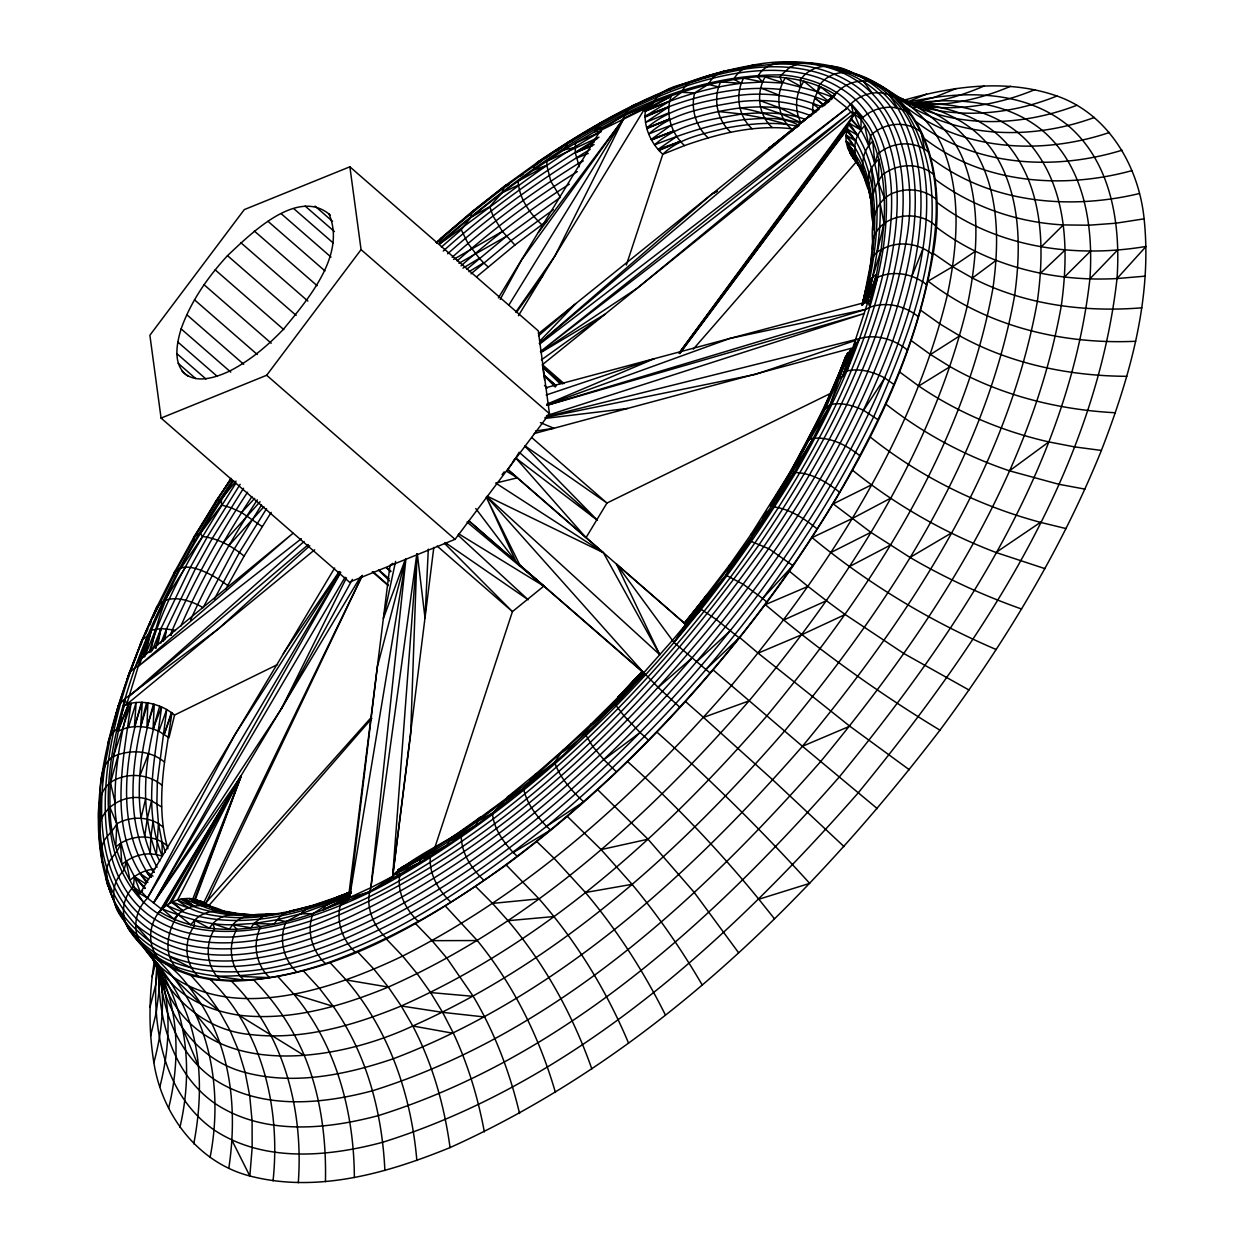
<?xml version="1.0" encoding="UTF-8"?>
<svg xmlns="http://www.w3.org/2000/svg" width="1245" height="1245" viewBox="0 0 1245 1245"><rect width="100%" height="100%" fill="white"/><g stroke="black" fill="none" stroke-linecap="round" stroke-linejoin="round"><path stroke-width="1.5" d="M794.388 129.138C757.1 123.94 719.517 133.231 684.501 145.587C671.257 133.526 664.97 113.357 671.133 96.239L645.595 109.031C642.949 125.714 650.512 143.082 662.791 154.271L626.375 265.029M911.06 115.007C896.68 102.526 873.632 105.996 861.058 119.364L861.011 130.102C891.062 182.704 880.246 246.51 866.94 302.457L866.224 303.095L872.48 277.635L881.102 249.871L883.997 223.073C886.051 187.373 881.693 149.509 861.058 119.364C846.195 90.356 812.705 77.486 781.471 74.902C649.516 73.922 536.33 162.115 439.703 242.479L439.905 243.74C493.378 206.016 543.505 163.219 601.179 131.503L602.098 127.644C649.625 100.752 702.849 81.096 757.676 76.739C784.397 75.883 812.051 79.913 835.021 94.433C845.355 81.921 864.653 76.567 879.017 85.298C926.638 113.949 939.633 174.02 935.571 225.796C927.618 321.21 886.456 410.134 839.597 492.273C778.779 595.328 702.771 689.123 616.384 771.822C531.288 851.207 436.201 924.195 325.536 963.614C268.251 982.694 195.169 993.775 146.381 949.406C57.426 855.953 110.976 709.743 156.045 608.649C165.958 591.997 189.536 599.654 203.122 607.684L234.34 548.827L261.559 504.941M159.951 971.769C165.165 1002.038 161.881 1033.085 153.866 1062.576C161.85 1114.399 197.722 1162.581 249.84 1175.996C317.288 1193.473 387.46 1173.117 450.052 1147.579C648.52 1058.063 808.892 901.006 939.959 730.161C1004.217 643.54 1060.833 550.586 1101.389 450.441C1129.775 377.079 1152.481 298.271 1144.108 218.84C1138.864 166.503 1108.532 113.98 1056.927 96.005C1006.956 78.575 952.316 85.967 902.641 100.627M544.547 379.787L542.4 364.707L855.439 112.206C874.924 125.387 879.281 151.968 884.37 173.46C887.841 198.437 886.673 223.726 883.203 248.626C870.208 328.384 835.8 402.851 795.82 472.415C697.776 635.059 564.234 779.868 399.489 876.231C318.284 924.226 155.438 981.184 114.991 853.665C98.573 791.618 114.789 726.66 135.098 667.553C159.484 601.382 193.255 538.929 232.457 480.414M871.064 195.434L863.439 173.491L871.064 195.434C862.614 178.689 856.902 155.734 872.745 141.307L874.846 163.375C865.244 174.627 867.812 190.143 872.06 202.997M772.211 127.519C758.267 115.054 755.824 92.721 765.193 76.848C787.26 85.298 810.9 87.913 832.734 97.375L835.021 94.433L831.38 99.631M167.857 848.779C159.671 820.704 160.761 790.886 164.527 762.158C149.991 749.646 127.97 749.039 111.505 757.505C93.873 773.161 103.195 802.34 99.833 822.945C98.23 835.877 100.643 849.355 102.37 862.24L99.086 829.186M99.149 825.419C97.67 808.861 97.841 787.54 115.583 779.541C130.507 772.585 149.384 774.623 162.068 785.284M99.024 832.936L100.114 837.854L100.207 832.174M161.492 961.342C152.295 951.631 137.199 945.577 136.141 930.42C134.771 920.569 137.713 910.468 143.595 902.516C124.282 874.581 109.716 842.756 110.136 807.88C108.206 770.826 118.228 734.799 124.811 698.881L218.342 628.865L314.674 549.792M159.765 861.151L156.403 854.537L158.457 823.614L156.886 803.507L157.337 781.813L166.706 709.51C154.038 702.585 138.086 699.581 124.438 705.433L116.921 728.932C111.334 733.025 107.335 739.826 108.113 746.922M154.816 869.119C145.463 869.648 136.608 874.068 129.853 880.448C126.134 854.179 114.213 829.59 115.1 802.527C114.478 769.114 120.749 736.091 128.78 703.798L118.804 727.671L116.921 728.932M153.493 704.141C138.179 756.462 129.838 817.296 157.057 867.22M439.905 243.74L470.921 217.346L502.093 192.788L533.233 170.238L534.634 165.46L538.774 161.445C603.249 117.59 673.887 79.011 751.482 65.425C806.589 54.017 875.733 67.961 900.586 124.282C929.906 193.395 909.955 271.177 886.969 339.076C848.779 442.551 789.097 536.813 720.964 623.045C648.178 713.478 564.452 795.679 469.178 862.303C398.182 909.939 319.607 954.339 232.613 960.86C204.398 961.918 175.312 957.358 151.05 942.185C132.67 921.798 113.062 901.209 105.981 873.834C103.024 861.742 97.624 847.845 106.712 836.998C110.354 832.78 114.198 828.859 116.765 823.832C129.387 816.596 145.805 816.191 158.457 823.614L162.021 842.056L162.223 856.14L156.403 854.537C138.46 806.962 145.074 753.707 159.733 706.195M162.223 856.14C142.381 808.176 155.469 756.166 161.57 706.942L153.057 728.947C141.665 725.446 128.733 725.524 118.104 731.36L128.78 703.798M228.815 1168.183C237.235 1112.657 231.772 1052.943 201.503 1004.45C189.52 987.55 178.128 968.314 158.068 960.128C143.969 949.873 132.406 936.458 124.484 920.911M298.286 1182.75C303.609 1110.384 284.187 1033.334 231.445 981.184L210.452 979.628L191.154 975.582L173.662 969.061M439.703 242.479L440.528 238.558L472.369 211.432L504.396 186.205L538.774 161.445L541.668 160.698M932.474 254.431C918.468 242.713 896.867 240.332 881.102 249.871L875.717 278.304L870.084 300.543L869.913 307.266L865.757 309.398L547.069 405.216M231.445 981.184C333.738 978.57 425.074 922.327 506.217 864.995C615.917 783.494 710.786 682.82 789.423 571.253C855.144 475.03 913.721 369.547 933.236 253.295C944.893 188.882 932.801 102.401 862.583 77.097L867.329 80.209M193.738 1143.844C201.488 1103.864 202.297 1061.829 189.785 1022.736C179.155 988.872 156.761 960.798 132.95 935.182C152.046 954.028 162.939 980.126 185.692 995.377C201.643 1006.038 219.96 1012.263 238.838 1015.173C290.194 1021.351 341.255 1006.396 388.3 987.067C530.292 923.992 648.194 817.202 749.054 700.904C845.386 585.057 931.416 454.409 967.194 306.27C977.014 259.038 981.574 208.242 964.144 162.177C952.005 129.371 923.416 106.525 891.529 94.2M150.645 953.966C167.188 995.86 203.604 1030.16 249.794 1034.455C301.819 1040.711 353.564 1025.569 401.232 1005.976C545.092 942.06 664.565 833.854 766.749 716.031C869.741 591.266 963.941 449.461 993.043 287.564C999.284 242.417 999.221 193.473 976.127 152.746C959.272 121.496 925.751 107.599 894.315 95.974M914.25 104.051C956.876 101.545 1003.314 112.439 1031.84 146.35C1067.774 190.687 1068.832 251.926 1061.285 305.881C1030.331 478.064 930.155 628.865 820.626 761.567C698.04 900.898 553.107 1034.128 372.582 1090.745C320.759 1104.548 260.407 1110.104 213.549 1078.901C178.284 1054.313 162.239 1010.987 159.578 969.45C166.099 1016.325 198.064 1060.398 245.187 1072.49C294.474 1085.593 346.266 1074.715 393.482 1058.686C556.39 996.731 689.356 875.826 802.434 746.284C909.348 616.757 1007.127 469.552 1037.334 301.492C1044.695 248.829 1043.668 189.069 1008.59 145.79C984.375 116.703 946.216 105.514 909.659 103.6M158.691 966.883C157.415 1017.165 171.577 1073.128 214.887 1103.412C263.068 1135.502 325.132 1129.791 378.433 1115.582C564.094 1057.363 713.12 920.366 839.192 777.082C956.923 633.129 1068.428 468.042 1089.92 278.833C1093.561 226.216 1084.644 166.41 1042.252 130.367C1005.369 100.269 954.635 96.861 909.317 103.833M157.072 964.455C151.143 1023.514 161.943 1093.094 213.751 1129.729C263.504 1162.861 327.575 1156.963 382.573 1142.303C574.225 1082.201 728.076 940.784 858.21 792.878C979.722 644.272 1094.837 473.878 1117.03 278.553C1120.78 224.24 1111.583 162.504 1067.821 125.309C1022.581 88.706 959.568 90.387 905.737 102.728L926.545 94.106M935.571 225.796C914.795 206.079 869.477 216.863 872.434 249.638M873.383 229.78C874.052 196.523 867.812 161.383 846.164 135.051L848.312 124.391L855.439 112.206M166.737 845.464C153.975 834.586 134.429 834.586 120.547 843.363L121.792 864.668C129.527 857.68 139.845 853.743 150.272 853.883L150.801 837.745L153.073 820.953M417.028 553.947L410.663 734.083L392.424 878.332C371.586 893.256 346.873 900.228 323.389 909.737C295.688 920.351 266.492 927.245 236.861 929.237C210.156 930.108 182.47 926.031 159.516 911.542C148.949 924.257 147.19 944.332 157.835 957.545C183.529 974.415 214.809 975.395 244.16 980.251C230.154 967.723 227.477 945.266 236.861 929.237L232.753 924.739C208.133 925.517 184.727 917.705 162.115 908.881L159.516 911.542L360.583 576.637M193.333 540.781L194.407 536.221L230.839 478.531M815.926 111.225C791.54 101.499 764.99 98.651 738.954 101.748C707.471 107.148 673.327 111.801 648.754 134.04C677.996 121.808 708.421 111.879 739.966 108.004C760.773 111.023 780.086 119.847 800.908 122.555C795.041 111.412 795.306 97.67 800.784 86.419L785.315 77.859C775.293 93.328 776.88 115.987 790.948 128.5M428.311 549.107L425.043 618.142L417.324 553.9M273.044 1180.867C280.701 1109.124 262.991 1031.607 210.452 979.628M433.82 547.395L392.424 878.332C427.3 859.097 460.557 837.06 492.429 813.187C525.857 785.579 563.067 759.917 590.426 726.24L590.503 724.652L628.709 686.789M102.261 782.249L103.242 769.223M153.866 1062.576C148.388 1029.117 148.949 994.817 154.318 961.389M441.43 247.024L461.257 229.749L470.921 217.346L489.783 206.608L502.093 192.788L504.396 186.205L509.065 184.276L506.108 186.61M399.489 876.231L392.424 878.332L394.167 874.441L399.894 874.208C396.688 891.762 405.668 909.721 418.351 921.471M187.762 375.99C172.355 365.579 176.494 344.009 181.132 328.898C190.812 301.337 207.899 277.044 227.493 255.645C250.478 234.2 297.773 186.47 330.361 215.152M181.91 370.901C194.36 384.845 215.229 377.795 229.625 371.072C250.012 360.645 267.675 345.705 283.455 329.24C307.811 299.423 346.421 255.069 329.022 213.984M770.422 506.575L770.624 504.365C799.414 458.596 824.237 410.414 844.592 360.334L834.041 386.635L845.573 356.692L850.444 350.156L854.677 347.386L859.61 338.593C876.091 333.722 894.424 339.325 907.403 350.047M139.673 941.033C121.17 927.478 117.761 903.31 133.464 886.611L134.382 876.62L126.43 860.98L123.955 870.379C109.093 884.464 111.101 906.92 124.858 921.331C158.022 977.605 233.531 978.71 289.68 963.63C384.067 938.154 467.046 882.689 542.462 822.073C623.2 755.435 695.301 678.572 758.003 594.783C821.653 508.084 877.336 413.822 909.037 310.503C925.58 251.381 937.392 185.1 911.9 126.71C893.536 85.236 848.374 64.507 805.017 62.577C788.443 63.153 767.06 58.904 757.676 76.739L762.64 81.983L782.498 83.026L779.899 77.05L781.471 74.902L789.797 67.308L799.757 63.168C894.252 66.639 921.456 165.616 905.675 244.02C880.744 384.347 802.496 508.66 716.326 619.559C620.601 737.32 507.104 844.437 370.917 913.721C300.45 946.854 203.355 981.854 135.767 924.677M173.413 576.497C179.996 554.507 217.035 577.089 227.726 585.57L225.999 589.01M579.267 166.783L575.268 152.715L575.439 143.159L601.179 131.503L594.628 131.768L564.141 149.851L533.233 170.238L546.82 165.383L546.928 161.212L599.001 137.183M812.752 113.419C811.973 104.004 815.195 94.558 820.673 86.963L847.176 108.019L853.447 114.618L851.035 118.524L861.011 130.102C846.118 149.416 861.898 171.203 869.788 189.427M693.294 349.16L856.716 161.461L861.026 168.744C853.603 159.049 844.67 148.139 846.164 135.051L855.844 141.183C884.277 191.107 875.577 251.941 862.334 305.134M146.63 882.705C107.023 830.991 123.068 762.251 131.036 703.223L113.419 756.104M386.464 938.232C373.064 925.875 364.629 905.566 370.87 887.669L405.87 559.347L349.549 897.536L348.149 900.042L340.305 905.255C336.025 922.125 342.78 940.738 355.463 952.3M872.978 240.985L870.457 264.703L862.676 304.06M870.893 264.111L870.317 269.542C869.959 261.855 873.352 252.595 881.102 249.871M871.282 260.501L872.06 253.264M99.88 826.82L100.254 799.072M105.109 764.928C96.472 820.611 100.938 890.299 152.419 924.584C200.227 953.623 259.878 943.165 310.161 926.778C497.813 854.942 644.334 704.39 759.543 544.065C815.693 461.413 864.808 371.866 888.245 274.056C899.668 220.396 905.177 158.737 873.181 110.774C844.235 69.611 788.863 61.55 742.409 69.502C667.102 82.575 598.954 120.672 536.393 163.048M710.086 673.016L673.965 642.467L726.037 575.174L773.207 506.824L773.814 501.673L813.218 438.364L830.213 404.656L854.677 347.386L534.198 433.556M350.981 891.809C340.99 896.042 327.902 898.361 323.389 909.737L349.285 897.303L348.149 900.042L390.012 565.277L392.798 563.347M210.078 1157.43C223.664 1088.379 209.642 1010.862 158.068 960.128M158.115 966.68L155.672 984.842L149.945 1007.423M405.59 559.27L377.344 666.806L349.549 897.536L370.87 887.669L416.842 553.932L392.642 876.418L369.485 891.996L348.958 897.816M144.622 836.982L147.19 819.148L151.501 800.768C131.488 791.664 106.603 802.013 99.833 822.945C100.378 869.835 121.699 921.16 167.982 939.306C224.271 960.393 285.914 943.056 339.371 921.689C514.543 842.834 653.983 700.779 764.103 546.197C815.055 471.544 859.47 391.35 885.942 304.558C902.049 246.961 913.565 182.377 888.728 125.496C868.979 80.909 818.012 60.772 771.604 64.444C743.452 66.888 714.599 71.541 688.718 82.995C685.699 85.563 683.209 88.722 681.497 92.317L669.623 101.156L645.003 116.407C701.869 91.274 768.725 75.836 828.081 101.903M171.888 633.44L172.464 629.783C193.317 581.804 218.7 535.832 247.584 492.226M138.024 651.695L140.654 642.965L157.384 605.91M164.729 639.697L166.581 628.834L195.309 568.949L212.273 538.4L243.522 488.258M179.871 1127.456C193.193 1071.198 187.59 1008.995 154.458 960.409M164.527 762.158L171.934 712.903L166.706 709.51L158.893 731.235L168.978 737.725L174.58 715.035L277.542 664.55M866.489 290.583L867.189 286.755M868.932 277.184L869.632 273.371M864.326 303.344C878.379 244.689 889.163 174.082 848.934 123.022L679.365 352.957M104.627 767.122L110.634 735.702L118.695 704.997L124.811 698.881L126.663 704.421L124.438 705.433M157.913 644.754L160.978 628.569L190.018 568.016L207.184 537.124L240.16 484.305M124.858 921.331C177.163 989.837 276.841 967.583 344.927 938.777C469.583 884.541 574.848 794.139 666.806 695.55C761.037 591.266 843.316 473.458 892.665 341.099C920.102 263.193 941.033 167.484 889.132 94.791C874.161 89.173 856.7 95.6 847.176 108.019L540.408 351.619L850.911 111.957L637.347 288.155L540.781 352.179M108.004 743.981L118.695 704.997M727.998 70.514C719.454 70.949 712.171 77.034 708.312 84.395L694.648 92.893C690.57 108.813 695.908 126.772 708.109 137.806M168.573 1108.377C179.902 1062.452 179.451 1012.465 159.08 969.061M515.274 791.804L478.438 818.93L476.368 824.812L394.167 874.441C419.549 851.767 454.394 839.737 480.539 817.093L450.317 838.43L395.21 872.807L447.593 844.764L450.317 838.43L455.732 835.224L452.526 837.262M150.832 652.271C161.134 588.34 200.118 534.401 233.624 480.617M159.889 1086.714C170.067 1046.812 172.386 1003.237 156.994 964.33M395.583 561.402L383.382 618.454L405.403 559.207M828.361 101.25L817.374 92.146L818.712 85.936C840.935 56.741 878.596 81.625 898.376 100.316C968.236 193.738 914.515 322.377 873.865 416.437C796.302 574.723 681.591 713.681 546.555 826.353C451.624 900.119 342.235 978.041 216.708 976.111C206.001 962.945 205.565 943.087 214.638 928.926L212.895 923.697C225.298 909.426 245.249 915.604 261.419 914.873M483.947 880.355C471.684 868.87 461.117 853.09 461.288 835.737L448.573 841.34L477.037 821.622L554.616 762.236L562.865 750.424L591.375 723.859L592.978 723.843M820.704 416.017L847.705 352.989L830.213 404.656L823.132 410.212L790.544 471.637L750.548 535.101M862.443 304.776C865.073 294.131 865.571 280.639 876.418 274.616L866.94 302.457L870.084 300.543L877.787 277.215C893.754 270.134 913.441 273.744 926.716 284.809M933.719 174.533C919.339 162.317 896.587 163.266 882.269 175.094C872.231 189.551 868.668 206.468 873.274 223.975M654.403 100.892L646.373 105.934L645.595 109.031L653.485 102.899C661.717 85.438 685.621 84.847 701.308 78.668M140.996 818.245L145.618 798.854M752.073 128.749C738.285 116.361 734.939 94.433 743.592 78.186L762.64 81.983L741.289 83.29L720.637 81.874C712.731 98.464 717.042 119.878 730.675 132.172M877.196 251.708L883.95 223.493M150.536 1036.105L156.248 1012.527L159.173 989.868L159.376 968.501L162.395 992.592M171.156 635.152L172.464 629.783L175.467 630.592M864.061 302.628L869.275 281.277L862.52 305.072M146.552 702.818C132.344 757.551 122.166 821.716 153.898 872.387M862.1 304.776L865.882 289.789L864.31 299.936M862.038 305.103L867.065 285.37M155.89 648.303L160.978 628.569L172.464 629.783L171.016 635.121M163.282 641.346L166.581 628.834L160.87 643.074M152.061 976.718L155.827 962.354M518.418 315.701L646.373 105.934M110.572 782.482L118.182 755.03M862.723 304.683L869.275 281.277M155.376 648.318L160.978 628.569L151.392 630.11L142.77 657.407L139.845 658.589L135.098 667.553L129.215 672.985L126.928 680.097L136.639 655.244M149.135 652.458C166.846 591.204 202.141 536.564 235.943 483.044M852.592 348.507L867.983 301.663L870.084 300.543M141.51 702.336C124.842 758.221 115.489 825.855 150.069 876.994M602.098 127.644L594.628 131.768L595.235 129.916L602.098 127.644L498.373 297.882M834.897 383.195L836.764 380.192L843.13 375.865L850.771 349.907L825.793 408.08L792.816 470.237L789.205 473.629M128.453 727.485L136.156 702.46L134.413 726.66L142.257 702.367L140.623 726.629L147.906 702.958L146.894 727.391L154.256 704.343L153.057 728.947L158.893 731.235M864.481 303.344L872.48 277.635M144.482 948.814C206.234 1032.805 325.661 993.012 402.617 956.051C530.386 891.42 638.343 793.392 731.329 685.668C826.758 570.879 911.994 441.446 947.429 294.692C957.156 247.895 961.669 197.566 944.41 151.937C933.314 120.967 906.516 100.752 879.141 84.816M171.359 712.482L164.262 734.192L171.934 712.903L174.58 715.035M843.13 375.865L852.094 348.911L845.059 371.586L846.973 370.979L854.677 347.386M116.812 710.879L129.215 672.985L142.148 639.883L149.478 634.39L164.309 601.319M434.738 847.892L512.426 611.606L543.832 586.115L468.602 520.612L643.992 673.234L618.843 700.842L617.644 697.667L642.14 671.615L617.862 698.927L590.426 726.24L534.136 776.973L523.616 788.63L505.61 800.13L492.429 813.187L477.037 821.622M340.305 905.255L341.037 903.076L349.285 897.303M147.75 635.168L126.663 704.421L218.342 628.865L309.787 545.73M534.136 776.973L534.883 774.81L538.509 772.943M705.977 669.452L739.141 637.86L716.326 619.559L701.308 609.396L686.758 625.255L616.524 564.141L673.965 642.467L685.73 624.367L731.313 564.405L750.439 541.124L753.272 533.125L794.17 472.493L813.218 438.364C830.368 436.653 846.958 445.321 859.937 455.81M400.89 867.749L428.467 852.483L422.46 856.062L419.098 862.816L394.167 874.441M866.94 302.457L875.717 278.304L877.787 277.215M301.352 538.712L139.082 665.701L293.042 533.233L142.07 657.578L139.082 665.701L135.098 667.553M223.244 911.682L205.534 905.566L195.387 899.341L241.219 775.931L153.571 902.89L340.772 572.451M853.914 347.791L845.059 371.586L854.428 347.511M845.573 356.692L836.764 380.192L847.378 353.424M334.656 568.016L141.199 891.467L147.47 898.065L161.632 909.239L241.219 775.931L194.671 899.17C181.801 896.509 168.106 901.816 159.516 911.542M351.106 893.272L325.77 905.582L313.024 913.659C306.239 930.731 312.121 951.429 325.536 963.614M139.876 775.775L148.56 753.63M192.804 898.937L241.219 775.931L164.153 907.231L161.632 909.239M839.566 377.717L850.444 350.156M155.812 629.021L144.685 656.893L151.392 630.11L143.362 657.204L149.478 634.39L139.845 658.589L142.07 657.578M152.108 650.73L160.978 628.569M170.363 635.028L172.464 629.783M844.577 360.505L834.041 386.635L844.592 360.334M218.031 909.799L225.049 911.822C210.343 904.135 190.75 901.956 178.019 914.593C167.157 931.104 161.912 955.771 178.953 970.431M911.854 276.359L923.121 248.393M505.61 800.13L508.474 796.084M348.413 896.571L300.73 913.83L286.21 921.58C278.46 938.356 283.253 959.755 296.901 972.08M193.426 538.276L215.961 500.957L231.243 479.185M140.094 646.373L141.65 642.918M145.525 634.265L147.859 629.067M149.416 625.612L150.972 622.158M153.291 616.96L154.847 613.505M159.625 603.638C105.358 705.448 44.4 942.994 233.36 936.956C330.47 929.019 416.344 875.079 493.16 819.008C583.345 750.237 662.667 667.74 730.613 577.058C797.22 485.908 855.953 385.919 882.767 275.301C895.295 217.237 900.742 145.867 855.797 99.771C809.375 57.55 739.841 68.086 685.341 86.247C593.351 118.711 512.8 176.619 439.765 240.176L436.933 242.775M180.79 626.266C200.616 581.073 224.738 537.824 251.895 496.646M190.563 620.041C209.347 578.194 232.099 538.167 257.295 499.852M562.46 752.291C594.067 730.317 617.427 700.375 642.264 671.74L617.644 697.667L642.14 671.615M821.498 414.289L826.198 403.909M827.769 400.454L832.485 390.09M362.357 575.455L205.705 903.886L213.144 908.508M836.484 381.561L838.912 376.472M247.879 915.744L244.113 915.542L257.637 915.246C234.216 914.577 208.724 913.176 189.349 898.485L205.534 905.566L195.387 899.341L216.288 909.286L203.729 902.765L362.279 575.47M618.843 700.842L643.042 672.393L617.862 698.927L642.747 672.144L643.618 672.907L671.973 640.895L685.824 624.43L684.688 623.449L726.037 575.174L731.313 564.405L773.207 506.824L794.17 472.493C811.149 472.602 826.727 481.908 839.597 492.273M345.083 577.229L153.571 902.89L281.339 708.95L346.452 577.836M174.845 571.284L156.045 608.649L155.625 611.762L176.899 569.385L196.259 534.681L217.579 499.79L221.314 499.152L235.99 481.115M214.405 599.032L239.46 552.375L266.57 508.629M817.358 422.662L805.608 445.912L806.169 443.08L810.168 438.971L829.248 406.57M595.235 129.916L599.467 123.52L617.411 114.384M350.639 892.043C316.074 906.36 279.425 917.114 241.779 917.876C219.68 916.911 194.874 915.433 177.63 899.933L241.219 775.931L169.336 903.637M500.179 299.376L521.484 260.143L623.792 118.415C625.363 111.739 630.11 105.405 637.129 104.02L667.491 90.231L670.355 89.967M281.339 708.95L352.382 579.423M241.219 775.931L171.592 902.314L182.922 910.811L172.277 901.971L188.275 907.947M524.923 446.27L597.413 520.285L519.165 452.262L515.726 457.989L586.037 537.638L606.953 503.042L830.353 393.498M227.726 585.57L244.082 556.11L271.177 512.411M790.684 472.789L796.271 462.704M798.138 459.343L800.006 455.981M801.873 452.62L804.675 447.593M173.677 573.68L194.407 536.221L200.352 533.482L221.563 505.05L221.314 499.152M160.325 973.03C193.317 1083.508 331.792 1064.164 412.78 1025.989C559.083 961 680.579 850.957 784.506 731.126C889.241 604.23 985.044 460.028 1014.644 295.376C1020.993 249.467 1020.916 199.682 997.432 158.271C978.554 124.749 941.749 107.677 905.115 101.779M340.383 572.28L147.47 898.065L143.595 902.516M778.172 493.767L781.066 488.958M786.871 479.356L788.816 476.15M508.785 305.212L623.792 118.415L646.015 107.086L625.239 114.151L601.413 129.978L645.688 108.268M165.274 599.405L185.209 567.751M339.745 571.797L235.025 734.41L147.47 898.065L131.659 888.697M755.777 528.985L759.964 522.589M763.107 517.78L767.293 511.368M830.213 404.656C841.558 402.026 853.307 405.559 863.594 410.321L884.728 377.998L893.957 384.472M215.183 502.669L231.29 478.407M851.782 117.388L854.226 113.684L861.058 119.364M686.758 625.255L507.913 469.614L515.726 457.989L597.413 520.285M873.445 249.358C870.706 230.232 871.407 203.511 891.576 193.769C905.846 187.279 923.868 188.851 935.991 199.107M351.308 892.26L312.682 905.364L284.825 913.052L280.545 915.962L273.884 924.101L254.104 923.448L232.753 924.739L229.329 929.128L212.895 923.697L209.207 928.116L194.609 920.304L190.687 924.739L166.659 905.208C225.843 933.843 293.695 917.798 351.09 893.132M181.303 567.611L202.561 536.502C218.046 538.354 232.224 546.306 244.082 556.11M283.346 653.532L339.216 571.579M770.624 504.365L773.814 501.673M515.897 311.981L554.819 256.205L623.792 118.415L538.478 232.379M729.088 565.681L751.466 533.794L753.272 533.125M516.301 312.573L543.349 274.88M679.21 352.786L850.662 119.178L861.011 130.102L864.668 125.527L868.963 145.743L870.566 135.596C883.748 122.679 906.78 119.925 921.207 132.344L924.506 149.089L928.786 152.232M679.21 353.315L848.312 124.391L857.945 135.472L847.036 128.951L679.77 353.284M679.692 353.549L846.756 129.931L855.844 141.183L847.036 128.951M161.072 418.087L266.663 375.274L361.066 249.638L349.876 166.799L244.285 209.611L149.882 335.247L161.072 418.087L349.471 582.146L455.063 539.334L549.465 413.698L538.276 330.859L349.876 166.799M502.077 474.672L504.194 471.855M835.021 94.433L539.474 343.495M701.884 603.047L684.75 623.512L729.757 564.716L731.313 564.405M684.688 623.449L706.755 595.297L709.977 596.013L685.73 624.367L700.157 608.758L701.308 609.396M698.476 607.653L702.04 603.171M157.819 913.737L161.539 909.177M513.407 460.759L515.726 457.989M836.905 92.395L833.123 96.908L768.679 148.497L775.23 144.544M208.475 906.033L371.882 718.334M223.306 542.68L260.049 501.751M228.909 545.559L263.909 506.715M371.43 717.229L205.098 903.496M133.464 886.611L140.389 892.369L141.199 891.467L139.082 893.77L142.615 890.424M936.131 226.963C987.378 266.134 1053.239 282.07 1117.03 278.553L1146.069 246.432C1074.155 258.587 995.735 247.459 936.754 202.235M276.219 913.923C261.497 914.468 243.538 912.336 232.753 924.739L250.93 927.79L254.104 923.448L276.795 919.806L300.73 913.83L308.215 907.216L315.856 904.835M726.037 575.174L743.405 584.403L762.656 598.471L792.878 565.603L768.943 548.78L750.439 541.124M221.563 505.05L230.839 507.664L241.53 512.52L254.696 498.389M178.019 914.593L173.849 919.012L162.115 908.881M627.418 689.123L622.158 694.663L627.48 689.185M590.426 726.24L615.31 704.561L644.552 673.716L486.748 496.771M617.644 697.667L642.296 671.755L618.205 697.153L619.528 697.433M539.77 341.099L575.797 303.609L538.462 335.808M1089.92 278.833L1117.761 249.856M602.269 714.599L607.576 709.323M1064.444 277.059L1090.636 251.039M1041.085 246.992L1063.339 224.925L1088.799 225.22L1115.862 223.213L1144.108 218.84M1040.415 273.371L1065.129 250.027M696.858 661.609L730.442 630.546M436.232 242.495L474.127 210.296L506.466 184.836M436.435 242.759L441.959 237.702M304.091 541.497L128.889 696.686L308.324 544.594M443.251 251.039C490.608 208.211 543.193 171.779 597.538 138.491M447.64 253.809C491.604 214.389 539.894 180.136 590.192 149.307M452.137 257.295C492.678 221.221 536.704 189.224 582.831 160.714M457.102 260.936C494.623 227.944 534.712 197.799 577.306 171.654M461.024 265.839C495.043 236.021 531.039 208.335 569.323 184.198M466.642 269.371L506.373 236.363L560.374 197.332L550.788 181.179L546.82 165.383L518.153 181.163C518.994 198.266 529.732 213.377 541.871 224.754L546.602 221.47M470.983 273.838L510.59 240.939L553.356 209.705M476.773 276.655L514.916 245.016L541.871 224.754M534.883 774.81L564.032 749.334M475.761 508.551L516.208 562.04L486.266 497.082L519.959 565.292L643.805 672.705L658.2 687.458L692.282 657.733M539.334 343.355L711.953 194.033L833.014 96.845M506.684 797.687L536.346 773.456M529.794 780.024L534.152 776.491M538.416 333.691L711.953 194.033L717.058 191.248L711.953 194.033M778.234 141.868L768.679 148.497L799.274 124.656M802.325 122.275L805.39 119.894M808.441 117.512L819.148 109.171M822.214 106.774L829.855 100.829M539.863 343.947L847.176 108.019M768.679 148.497L785.471 135.814M790.046 132.359L793.096 130.056M796.162 127.753L799.212 125.434M484.803 814.993L492.475 809.219M504.77 799.975L510.901 795.353M585.243 734.145L592.729 746.44L603.872 759.668L640.101 732.542L648.505 740.215M933.236 253.295L952.581 266.71L972.392 278.024L996.016 260.47M885.88 404.127C922.825 433.307 964.891 455.81 1009.493 470.828L1048.835 441.913L1074.606 446.893L1101.389 450.441M797.267 126.212C773.97 121.17 749.801 123.66 726.582 127.97C704.219 133.76 680.05 137.541 662.791 154.271L684.501 145.587M805.531 119.427C785.221 112.097 763.123 112.128 741.864 114.011C711.517 119.38 678.292 123.442 654.543 144.887C683.583 133.402 713.432 123.302 744.572 119.582C762.874 118.399 782.374 115.987 799.025 125.465M519.943 176.416L523.04 174.175M533.903 166.316L540.112 161.819M541.404 359.867L604.992 314.238L540.906 352.522M671.242 125.138L651.213 139.347L673.623 131.021L651.571 140.016M676.689 136.499L657.998 149.4L680.361 141.401L658.978 150.52M460.323 832.049L469.489 825.684M472.555 823.567L477.146 820.393M820.253 106.23C794.419 95.974 766.5 91.819 738.83 95.414C706.662 100.72 672.331 106.152 646.7 127.939L669.608 119.038L646.902 128.64M975.333 251.288L952.581 266.71L928.101 281.137C986.694 326.563 1062.452 344.647 1135.673 341.27M852.592 470.268C895.653 505.05 944.286 532.72 995.984 552.484L1040.478 522.355L1066.047 528.58M645.003 116.47L668.783 106.852L645.533 122.43L668.783 112.875M544.89 158.566L551.364 154.302M556.219 151.096L562.693 146.832M570.77 141.494L574.007 139.362L568.156 142.101L564.141 149.851L575.003 147.548M523.616 788.63C526.464 803.414 536.424 815.708 546.555 826.353L583.656 801.827C571.704 790.684 559.923 777.985 554.616 762.236M474.127 210.296L471.279 213.331L470.921 217.346M911.231 340.616L930.466 354.498L959.724 335.87C1010.629 363.929 1069.035 376.006 1126.834 376.317M899.59 371.959L918.748 386.012L950.059 366.652C1000.342 395.365 1057.814 409.714 1115.396 412.764M453.569 259.396L502.389 231.43L514.916 245.016M468.914 271.737L483.651 262.804L488.024 266.85M492.429 813.187C493.642 828.439 503.151 841.682 513.267 852.56L550.523 830.041L546.555 826.353M458.907 263.302L506.373 236.363M462.984 268.126L479.341 258.306L483.651 262.804M577.198 137.464L580.388 135.581M583.578 133.682L594.736 127.052M597.927 125.169L601.117 123.271M871.5 484.865L833.201 503.883L870.862 532.346L910.017 557.433L951.242 533.093M404.049 866.598L428.467 852.483L397.824 869.881L422.46 856.062M578.053 163.92L582.956 161.119M592.418 145.821L575.268 152.715L594.41 141.79M671.133 96.239L645.315 110.929C675.988 97.795 708.063 87.383 741.289 83.29L733.756 79.198C739.079 69.564 750.253 63.09 761.333 65.254M890.548 498.233L852 518.651L812.098 537.607C867.656 583.547 929.953 621.208 996.233 649.548M646.124 106.79L653.485 102.899L646.295 106.214M620.695 112.657L637.129 104.02M849.463 566.568L890.159 545.232M348.475 896.742L323.389 909.737L349.534 896.805M393.249 876.106L370.87 887.669M830.788 552.562L870.862 532.346M502.093 192.788L518.356 185.1M325.77 905.582L350.016 894.268M968.983 690.01L904.01 653.609L845.153 614.516L801.951 634.623L758.127 653.143L739.826 637.627M826.447 600.728L807.989 586.411L765.286 604.665L783.727 619.994L826.447 600.728L845.153 614.516M351.121 892.26L328.945 901.909L350.95 892.151M328.945 901.909L349.736 892.774M645.019 117.139L668.783 106.852M575.268 152.715L594.083 144.591M713.183 669.981L802.434 746.284L849.775 726.193L909.364 769.783M546.648 404.267L654.496 358.638L546.15 395.023M645.237 111.381L669.623 101.156M349.689 892.214L332.695 899.155L350.748 891.934M576.295 158.224L588.278 153.384M956.284 88.504L934.45 97.328L909.348 103.957M646.778 128.188L669.608 119.038M651.493 139.876L673.623 131.021M658.605 150.1L680.361 141.401M348.367 893.926L343.184 895.964L348.569 894.128M984.344 85.889C962.12 95.632 938.574 102.355 914.344 104.3M317.444 904.57L341.457 896.649L336.897 897.38L351.183 891.902M336.897 897.38L350.499 892.245M1010.551 86.278C980.438 99.211 947.772 106.339 914.919 104.673M546.944 404.687L729.694 338.5L867.983 301.663L869.913 307.266C886.16 301.228 905.208 305.865 918.343 316.759M685.481 701.542L703.487 717.4L749.054 700.904M1034.797 89.656C996.747 105.451 954.604 112.221 913.846 104.518M1056.927 96.005C1008.823 115.505 954.168 119.753 904.913 101.919M310.301 906.951L315.67 905.162M546.586 415.659L864.419 313.491L547.146 405.31M1076.816 105.296C1020.433 126.943 954.604 129.029 900.695 99.195M627.589 761.582C674.79 804.021 718.707 850.07 758.843 899.232L809.686 883.374C761.551 830.228 710.506 779.744 656.909 732.122M420.39 859.19L430.381 856.124C428.622 873.648 438.458 890.533 450.923 902.143M704.841 77.626L713.665 75.027M717.198 73.984L722.505 72.412M1094.371 117.466C1028.837 141.525 950.526 138.786 893.739 94.947M1109.482 132.468C1042.625 155.034 963.801 151.625 906.313 107.428M546.088 387.662L729.694 338.5L865.757 309.398M289.525 911.138L315.685 905.006M546.835 416.561L859.61 338.593L853.619 347.915L855.58 340.383L755.466 374.387L545.03 417.48M1122.072 150.209C1053.97 171.094 974.835 166.674 916.787 122.197M567.393 816.471L601.102 849.588L648.007 839.208L694.337 892.556L738.518 952.643M1132.063 170.596C1062.841 189.598 983.581 183.886 925.113 139.144M729.57 70.327L756.384 64.833M810.168 438.971L813.218 438.364M846.973 370.979C859.859 367.975 873.368 371.819 884.728 377.998M1139.424 193.52C1069.175 210.436 989.993 203.153 931.229 158.224M536.844 841.604L554.025 858.225L585.43 892.509L632.055 884.323C658.154 915.775 681.529 949.453 702.087 984.764M294.489 910.297C255.505 919.541 214 917.487 177.63 899.933M535.568 431.035L553.9 428.264L540.392 422.631M545.154 418.429L627.651 408.453M776.506 62.857L802.994 62.872M772.196 64.133L777.627 63.573M912.865 107.49L917.487 107.039M475.683 886.533L492.522 903.403L539.023 898.843C576.606 941.547 606.517 990.709 628.554 1043.092M265.185 914.515L272.717 913.783L262.633 916.616L254.104 923.448L260.765 926.778C252.159 943.196 255.863 965.202 269.714 977.636L240.441 976.454M492.522 903.403L508.022 920.693L553.932 916.569M1117.03 278.553L1145.307 276.141M739.966 108.004C763.885 105.638 788.707 106.634 811.164 115.894M270.585 914.452L276.125 914.11M1141.836 307.811C1084.099 312.511 1024.324 304.792 972.392 278.024M300.73 913.83L313.024 913.659M415.534 923.588L432.046 940.66L477.286 940.551C513.671 984.997 539.474 1037.458 555.441 1092.487M681.497 92.317L694.648 92.893M238.916 914.577L226.808 912.32L252.253 915.028M773.207 506.824C789.812 508.878 804.441 518.651 817.187 528.954M386.246 938.886L402.617 956.051L417.262 973.823L430.583 992.561L473.24 996.342C494.794 1032.634 509.859 1072.49 519.554 1113.512M1063.339 224.925C1017.352 222.419 972.096 206.935 935.119 179.28M718.194 111.505L741.864 114.011L764.788 118.353L786.918 124.298M150.272 853.883L156.403 854.537M484.71 1016.994L442.629 1012.356L401.232 1005.976L388.3 987.067L373.92 969.17L357.72 951.927M817.156 64.647L822.587 65.471M826.198 66.016C854.163 69.051 879.67 85.469 896.307 107.833M330.081 962.65L346.126 979.939L388.3 987.067M401.232 1005.976L412.78 1025.989L453.445 1033.334C468.073 1064.646 478.049 1097.95 484.352 1131.907M1084.909 489.114L1058.686 484.243L1009.493 470.828M238.729 914.235C224.131 909.846 206.11 908.15 194.609 920.304L194.236 925.86C183.56 940.955 184.385 964.05 198.64 976.64M276.795 919.806L286.21 921.58M224.971 911.885L221.33 911.013L233.189 914.032M708.312 84.395L718.583 86.932M1048.835 441.913C1002.536 431.408 958.028 412.795 918.748 386.012M810.246 62.981L813.639 63.915M855.222 74.98L860.746 76.567M917.985 103.973L920.74 104.751M1040.478 522.355C978.726 505.719 920.148 476.991 870.177 436.964M1044.897 568.623L995.984 552.484M278.102 976.843L293.867 994.21L333.271 1006.38C366.793 1054.25 382.168 1112.594 384.876 1170.456M851.393 72.397C834.944 62.935 811.6 63.106 800.286 80.116L800.784 86.419L803.834 81.236L817.374 92.146M195.387 899.341L216.288 909.286L205.705 903.886L213.315 908.259M760.446 106.759L781.097 113.777L800.908 122.555M759.606 100.487L779.494 107.77L798.512 116.999M1021.585 609.023C982.896 595.328 945.437 578.162 910.017 557.433M760.711 87.913L779.121 95.165M199.76 905.286L183.809 898.672L193.955 906.095L180.867 899.232M837.06 67.65C851.347 73.19 865.617 77.704 879.017 85.298M889.132 94.791L894.128 97.219L906.796 111.894M487.184 496.164L603.389 552.687L659.757 654.699L486.888 496.63M924.506 149.089C909.939 140.296 890.175 143.035 877.647 154.209L874.846 163.375L878.737 159.095L878.628 182.89L884.386 198.095M151.501 800.768L161.617 806.947M169.771 956.767L191.746 968.19M865.804 79.291L883.265 88.379M812.565 110.323L815.864 112.066M203.729 902.765L200.492 901.022L211.09 906.92M863.594 410.321L878.098 419.798M241.53 512.52L262.01 526.448M848.934 123.022L861.011 130.102L854.226 113.684M325.443 1181.629C326.392 1138.817 320.774 1095.413 304.356 1055.62L238.838 1015.173M959.724 335.87L940.037 324.011L920.755 310.285M506.777 471.373L517.36 477.831L495.728 483.076L603.389 552.687L507.913 469.614M458.845 533.934L543.832 586.115L467.046 522.06M939.959 730.161C885.382 697.153 833.138 660.317 783.727 619.994M930.466 354.498L950.059 366.652M145.681 883.794L134.382 876.62L140.389 892.369M148.622 879.203L139.782 873.29L147.875 882.425M183.062 898.765L193.955 906.095M445.196 542.54L528.207 599.779L457.927 535.101M525.141 445.99L606.953 503.042L531.708 437.524M150.536 876.791L145.618 870.846L153.026 876.138M158.457 823.614L163.173 827.053M824.704 105.514L814.806 97.95L823.132 104.907M849.775 726.193L758.127 653.143M813.203 104.066L818.899 108.471M151.05 942.185C128.344 925.424 104.782 898.236 106.837 868.465C108.642 858.521 118.15 852.996 120.547 843.363L115.785 846.88L116.765 823.832L110.136 807.88M386.479 567.627L391.023 571.268M188.851 986.382L219.26 1011.064L229.951 1030.284L238.589 1050.718L245.187 1072.49L249.716 1095.787L252.081 1120.78L252.159 1147.657L249.84 1175.996L231.85 1140.093M789.423 571.253L807.989 586.411M868.061 184.82L872.278 206.997C867.858 186.283 865.399 160.745 847.487 146.926L855.86 158.597L866.038 178.58M877.336 808.659L802.434 746.284M562.6 383.896L543.287 367.617L560.001 383.584M762.656 598.471L766.795 601.989M378.745 569.945L389.094 578.769M556.157 385.981L544.594 375.99L555.317 387.055M643.618 672.907L645.47 674.634M542.4 364.707L564.094 383.6M544.501 375.461L556.079 385.545M315.032 206.125L332.555 221.392M361.066 249.638L549.465 413.698M305.181 206.094L334.391 231.539M293.836 208.693L333.271 243.024M281.323 213.813L330.983 257.061M268.017 221.345L324.976 270.943M254.338 231.025L317.133 285.712M240.69 242.573L307.873 301.072M227.493 255.645L296.139 315.405M215.152 269.823L283.782 329.598M204.024 284.7L271.208 343.2M194.469 299.796L257.264 354.483M266.663 375.274L455.063 539.334M186.75 314.689L243.709 364.287M437.197 546.088L512.426 611.606L444.481 543.334M181.132 328.898L230.792 372.13M177.786 341.986L217.206 376.332M176.774 353.58L205.985 379.025M178.175 363.322L195.698 378.573M372.302 571.751L388.222 585.617M679.801 707.207L658.2 687.458M373.391 572.031L387.942 584.823M703.487 717.4L772.88 779.961L844.048 846.6M616.384 771.822L603.872 759.668M544.485 385.483L547.318 388.067M597.693 789.75L648.007 839.208M513.267 852.56L517.22 856.28M173.179 977.403L201.503 1004.45M640.101 732.542L623.916 715.75L615.31 704.561M386.355 567.767L390.51 571.813M378.542 570.132L389.56 580.901M506.217 864.995L539.023 898.843M445.399 906.095L477.286 940.551M216.708 976.111L220.427 979.924M130.071 930.949L146.381 949.406L130.071 930.949L120.843 915.2M853.043 157.648L855.486 160.185M145.338 888.09L134.382 876.62L144.731 888.541M601.102 849.588L632.055 884.323M303.484 970.96L319.405 988.297L333.271 1006.38M145.618 870.846L151.47 877.32M254.042 980.266C275.316 1002.023 292.466 1027.607 304.356 1055.62M191.154 975.582L206.437 992.934L219.26 1011.064M846.616 130.647L855.844 141.183M863.05 117.45L851.129 103.631L853.447 114.618M479.341 258.306L467.995 243.46L461.257 229.749M432.046 940.66L446.986 958.292L473.24 996.342M147.922 952.332L159.516 966.027M151.719 869.368L154.178 872.309M195.932 1014.395L220.303 1043.901M585.43 892.509C616.929 929.906 643.618 971.209 665.375 1014.955M846.04 136.187L854.786 147.05L846.289 141.105L854.786 152.917L846.429 142.459M508.022 920.693C544.999 964.284 572.887 1015.142 591.857 1068.973M758.843 899.232L774.452 918.779M346.126 979.939C389.203 1030.097 411.27 1095.226 416.842 1160.464M865.897 178.595L857.961 163.92L852.778 157.259L861.026 168.744L849.775 152.668L855.86 158.597L847.674 147.704M846.32 141.759L854.786 152.917M863.143 80.925L872.278 93.064M293.867 994.21C336.29 1045.1 354.078 1112.205 354.358 1177.537M850.117 153.291L857.961 163.92M200.352 533.482L202.561 536.502M857.743 162.893L860.84 167.172M502.389 231.43L493.004 215.945L489.783 206.608M111.365 892.26L107.272 884.386L106.136 879.188M148.809 952.409L160.185 970.073M430.583 992.561L442.629 1012.356L453.445 1033.334M792.816 470.237L794.17 472.493M131.861 931.571L133.697 934.715M412.78 1025.989C432.56 1063.821 444.294 1105.389 450.052 1147.579M616.524 564.141L659.757 654.699M155.532 961.934L160.434 972.438M183.062 1029.382L198.671 1066.514M122.103 915.713L123.535 919.324M117.17 906.391L119.925 913.612L116.906 909.115L109.373 889.288L107.319 880.028M162.021 842.056L165.352 852.031M862.427 167.919L869.041 190.267M110.525 782.903L115.1 802.527M99.444 806.604L100.16 809.779M880.293 204.211L883.997 223.073M868.185 179.233L873.679 223.664M872.636 208.864L873.399 214.264M100.814 845.355L101.499 852.872M101.857 856.622L102.37 862.24M871.625 168.355L873.072 192.773M116.205 712.7L116.439 716.871M99.958 830.508L100.114 837.854M706.755 595.297L684.33 623.138L706.755 595.297M706.787 597.211L704.405 600.199L706.787 597.211"/></g></svg>
